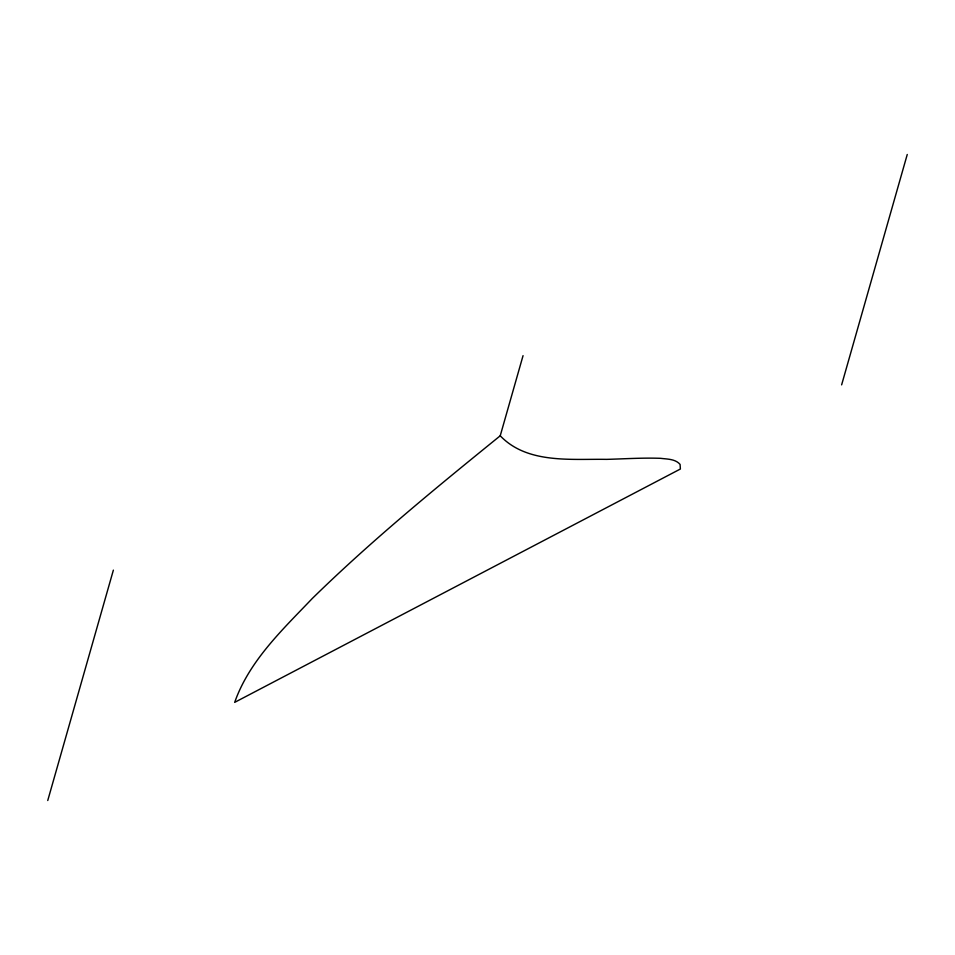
<?xml version="1.0" encoding="UTF-8"?>
<svg xmlns="http://www.w3.org/2000/svg" width="955" height="955" viewBox="0 0 955 955"><rect width="100%" height="100%" fill="white"/><g stroke="black" fill="none" stroke-linecap="round" stroke-linejoin="round"><path stroke-width="1.43" d="M47.75 800.517L113.37 570.135M500.229 435.79C527.22 464.07 570.887 458.782 606.556 459.367C624.57 458.889 642.596 457.66 660.633 458.328C667.306 459.188 675.292 458.866 680.091 464.417L680.378 469.012L234.679 702.367C249.279 660.824 282.584 629.62 312.261 598.51C371.531 540.494 435.85 487.969 500.229 435.79L523.054 355.654M841.63 384.865L907.25 154.483"/></g></svg>
